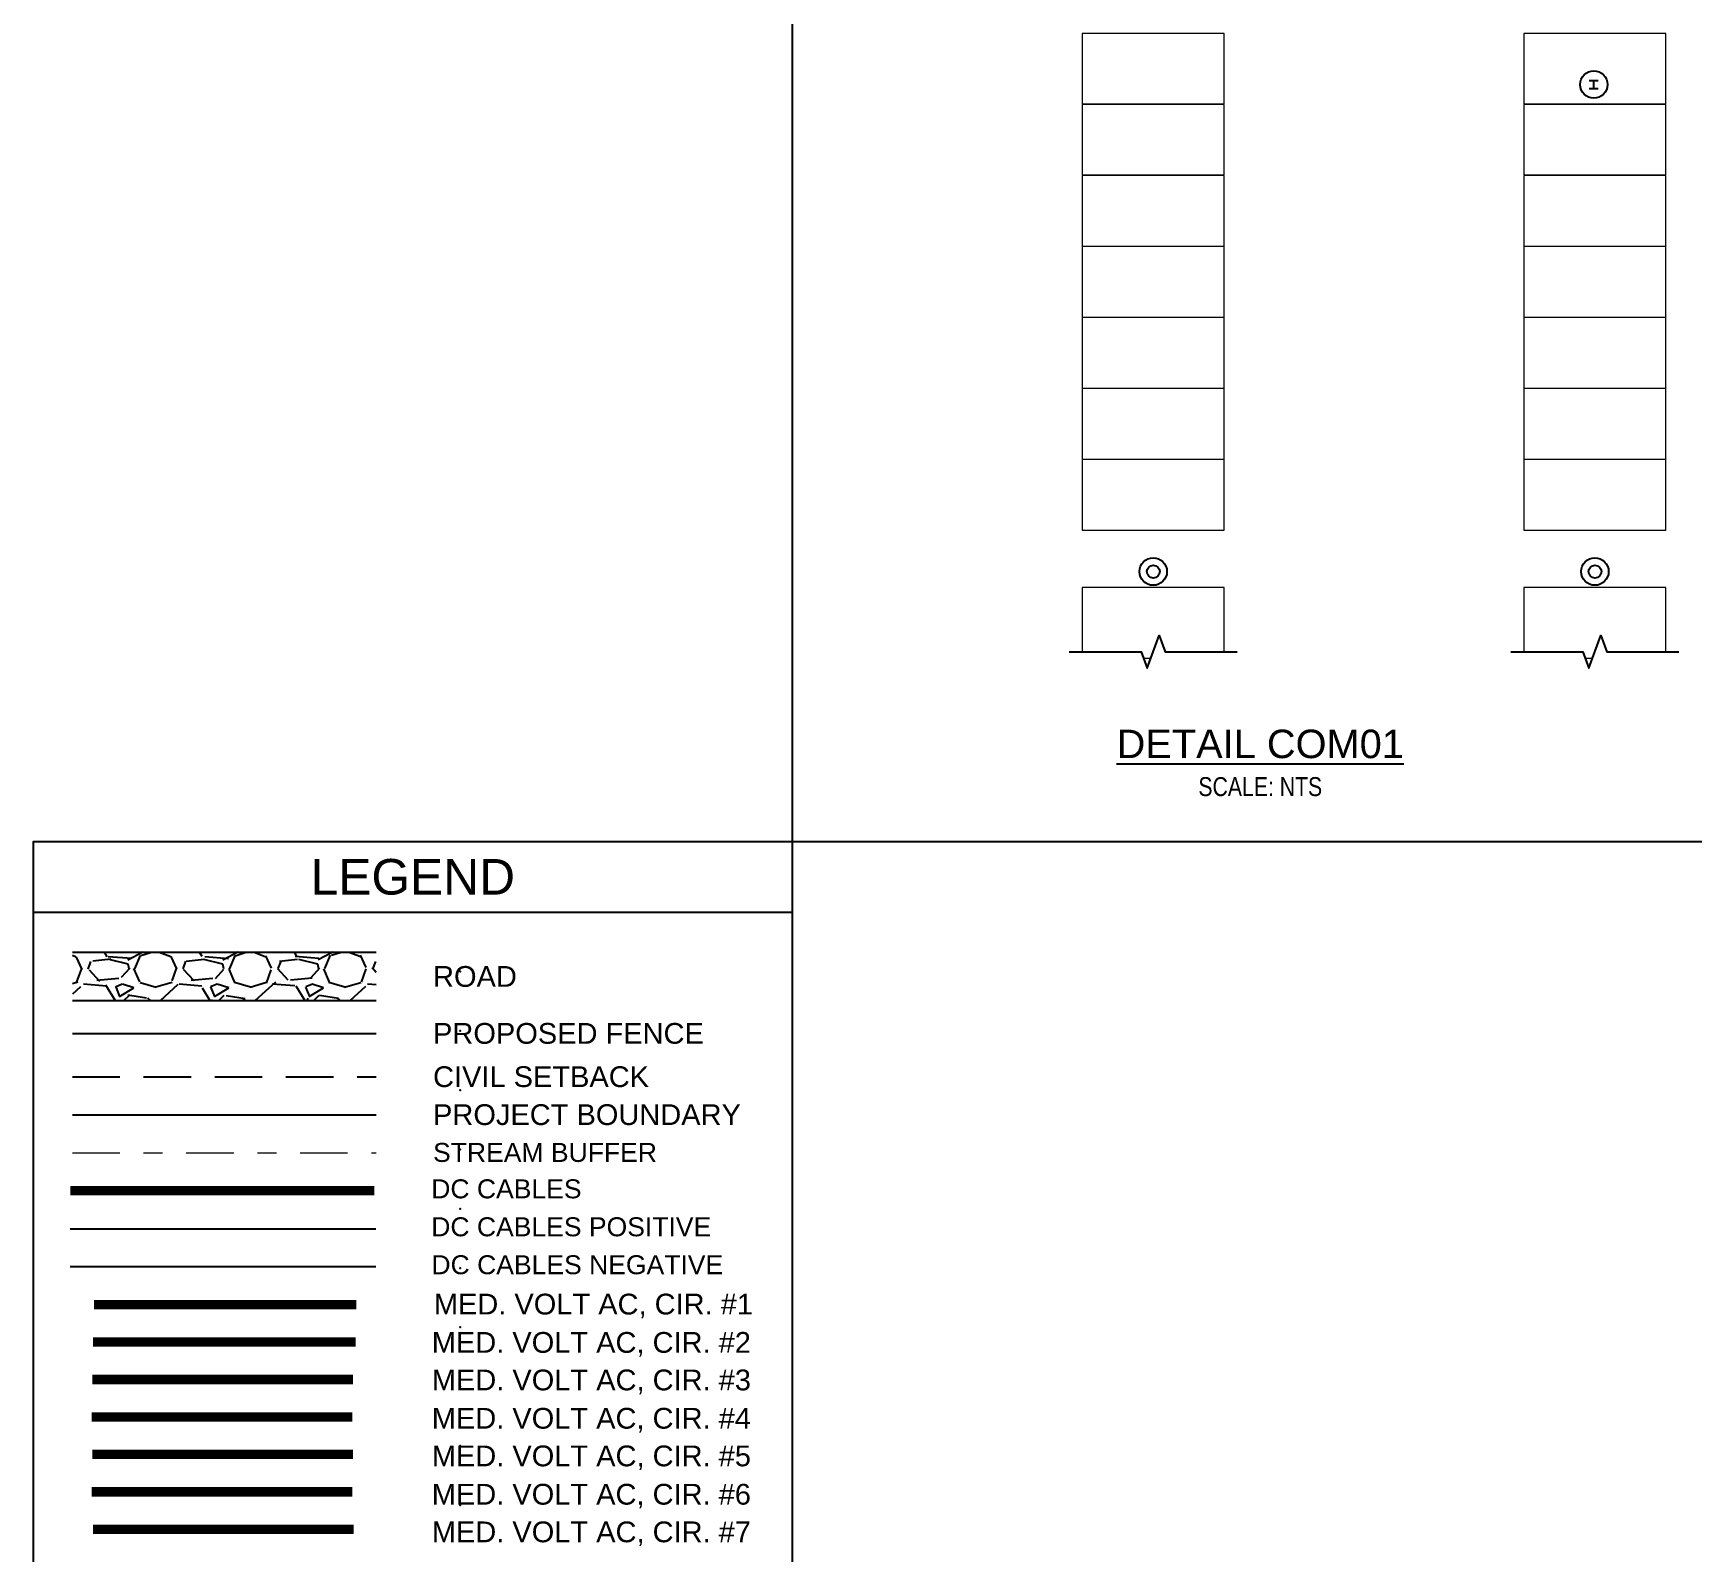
# Model space of a CAD drawing. Header units: feet. Extents: x -17 to 646, y -41 to 598.
# Drawn here: x -4 to 4.74, y -3.75 to 4.26 of the extents above; entities that cross this region are included whole.
import ezdxf
from ezdxf.lldxf.tags import DXFTag

# ---------------------------------------------------------------- set-up
doc = ezdxf.new("R2010")
doc.units = ezdxf.units.FT
doc.header["$MEASUREMENT"] = 0
doc.linetypes.add('DASHDOT2', pattern=[0.5, 0.25, -0.125, 0, -0.125])
doc.linetypes.add('DASHED2', pattern=[0.375, 0.25, -0.125])
for name, color, linetype in [('C-FENCE', 92, 'FENCELINE1'), ('C-ROAD', 1, 'Continuous'), ('C-ROAD-HATCH', 252, 'Continuous'), ('G-ANNO-TEXT', 1, 'Continuous'), ('PV-CABL-MV1', 170, 'MV ROUTING #1'), ('PV-CABL-MV2', 80, 'MV ROUTING #2'), ('PV-CABL-MV3', 210, 'MV ROUTING #3'), ('PV-CABL-MV4', 10, 'MV ROUTING #4'), ('PV-CABL-MV5', 130, 'MV ROUTING #5'), ('PV-CABL-MV6', 190, 'MV ROUTING #6'), ('PV-CABL-MV7', 80, 'MV ROUTING #7'), ('PV-DC-CABL-UG+', 6, 'DC+'), ('PV-DC-CABL-UG-', 6, 'DC-'), ('PVcase PV Area', 30, 'Continuous')]:
    doc.layers.add(name, color=color, linetype=linetype)
for name, color, linetype, lineweight in [('E-MODULE', 253, 'Continuous', 0), ('E-TRACER-EQMPT', 252, 'Continuous', 0), ('E-TRACKER MOTOR', 252, 'Continuous', 0), ('EX-BUFFER', 5, 'DASHDOT2', 9)]:
    doc.layers.add(name, color=color, linetype=linetype, lineweight=lineweight)
doc.layers.add('G-NPLT', color=67, linetype='Continuous', plot=False)
doc.layers.add('PV-DC-CABL-UG', color=6, linetype='DC', true_color=0xff00ff)
doc.styles.add('NEI-A', font='arial.ttf')
tags = doc.linetypes.add('DC', pattern='A,0.176989,-0.049113,["DC",NEI-A,S=0.1,R=0,X=0,Y=-0.05],-0.250887,0.176989', length=0.653978).pattern_tags.tags
tags[6] = DXFTag(74, 10)
tags = doc.linetypes.add('DC+', pattern='A,0.176989,-0.049113,["DC+",NEI-A,S=0.1,R=0,X=0,Y=-0.05],-0.049113,-0.250887,0.176989', length=0.7030909999999999).pattern_tags.tags
tags[6] = DXFTag(74, 10)
tags = doc.linetypes.add('DC-', pattern='A,0.176989,-0.049113,["DC-",NEI-A,S=0.1,R=0,X=0,Y=-0.05],-0.049113,-0.250887,0.176989', length=0.7030909999999999).pattern_tags.tags
tags[6] = DXFTag(74, 10)
doc.linetypes.add('FENCELINE1', pattern='A,0.25,-0.1,[133,ltypeshp.shx,S=0.1,R=0,X=-0.1,Y=0],-0.1,1', length=1.45)
doc.linetypes.add('MV ROUTING #1', pattern='A,1,-0.25,0,0.1,-0.25,["MV1",NEI-A,S=0.5,R=0,X=0,Y=-0.2],-1.5', length=3.1)
doc.linetypes.add('MV ROUTING #2', pattern='A,1,-0.25,0,0.1,-0.25,["MV2",NEI-A,S=0.5,R=0,X=0,Y=-0.2],-1.5', length=3.1)
doc.linetypes.add('MV ROUTING #3', pattern='A,1,-0.25,0,0.1,-0.25,["MV3",NEI-A,S=0.5,R=0,X=0,Y=-0.2],-1.5', length=3.1)
doc.linetypes.add('MV ROUTING #4', pattern='A,1,-0.25,0,0.1,-0.25,["MV4",NEI-A,S=0.5,R=0,X=0,Y=-0.2],-1.5', length=3.1)
doc.linetypes.add('MV ROUTING #5', pattern='A,1,-0.25,0,0.1,-0.25,["MV5",NEI-A,S=0.5,R=0,X=0,Y=-0.2],-1.5', length=3.1)
doc.linetypes.add('MV ROUTING #6', pattern='A,1,-0.25,0,0.1,-0.25,["MV6",NEI-A,S=0.5,R=0,X=0,Y=-0.2],-1.5', length=3.1)
tags = doc.linetypes.add('MV ROUTING #7', pattern='A,1,-0.25,0,0.1,-0.25,["MV7",NEI-A,S=0.5,R=0,X=0,Y=-0.2],-1.5', length=3.1).pattern_tags.tags
tags[12] = DXFTag(74, 10)

# ---------------------------------------------------------------- blocks, each defined once
blk = doc.blocks.new('*U37')
blk.add_lwpolyline([(-2, -11.62), (2, -11.62), (2, 0), (-2, 0)], close=True)
blk.add_lwpolyline([(-2, -0.3699999999999992), (2, -0.3699999999999992)])
at = {"layer": 'G-NPLT'}
for p in [(0.25, -0.6824999999999992), (0.25, -0.9949999999999992), (0.25, -1.307499999999999), (0.25, -1.619999999999999), (0.25, -1.932499999999999), (0.25, -2.244999999999999), (0.25, -2.557499999999999), (0.25, -2.869999999999999), (0.25, -3.182499999999999), (0.25, -3.494999999999999), (0.25, -3.807499999999999), (0.25, -4.119999999999999), (0.25, -4.432499999999999), (0.25, -4.744999999999999), (0.25, -5.057499999999999), (0.25, -5.369999999999999), (0.25, -5.682499999999999), (0.25, -5.994999999999999), (0.25, -6.307499999999999), (0.25, -6.619999999999999), (0.25, -6.932499999999999), (0.25, -7.244999999999999), (0.25, -7.557499999999999), (0.25, -7.869999999999999), (0.25, -8.1825), (0.25, -8.495), (0.25, -8.8075), (0.25, -9.12), (0.25, -9.4325), (0.25, -9.745), (0.25, -10.0575), (0.25, -10.37), (0.25, -10.6825), (0.25, -10.995), (0.25, -11.3075), (0.25, -11.62)]:
    blk.add_point(p, dxfattribs=at)
at = {"layer": 'G-ANNO-TEXT', "insert": (0, -0.1849999999999996), "char_height": 0.1875, "attachment_point": 5, "style": 'NEI-A'}
blk.add_mtext_dynamic_manual_height_columns('LEGEND', width=3.607447826231223, gutter_width=0.625, heights=[0], dxfattribs=at)

msp = doc.modelspace()

# ---------------------------------------------------------------- hatches: boundary and pattern name
at = {"layer": 'C-ROAD-HATCH'}
h = msp.add_hatch(dxfattribs=at)
h.set_pattern_fill('GRAVEL', color=256, scale=0.5)
h.set_pattern_definition([(228.012787504, (-36.99838849161178, -34.17251725897473), (-4.000000000000031, -4.500000000000002), [0.067268, -6.659544023536849]), (184.969740728, (-37.04338849161178, -34.22251725897473), (5.999999999999988, 0.5000000000000175), [0.115434, -11.427962380615]), (132.510447078, (-37.15838849161177, -34.23251725897473), (5.000000000000059, -5.499999999999932), [0.08139400000000001, -8.05801629804985]), (267.273689006, (-37.35338849161178, -34.35751725897473), (0.5000000000000121, 10.00000000000001), [0.1051189999999997, -10.40677902081446]), (292.833654178, (-37.35838849161178, -34.46251725897473), (-2.499999999999994, 6.000000000000014), [0.1030774999999997, -10.20468656404411]), (357.273689006, (-37.31838849161178, -34.55751725897473), (-10.00000000000001, 0.5000000000000128), [0.1051189999999997, -10.40677902081446]), (37.6942404667, (-37.21338849161178, -34.56251725897473), (-6.499999999999999, -4.999999999999987), [0.1390145, -13.762424274458]), (72.2553283749, (-37.10338849161178, -34.47751725897473), (3.500000000000014, 11), [0.1312439999999993, -12.99316074840666]), (121.429565615, (-37.06338849161178, -34.35251725897473), (-4.00000000000001, 6.499999999999994), [0.105475, -10.4420365548645]), (175.236358309, (-37.11838849161177, -34.26251725897473), (5.499999999999992, -0.500000000000019), [0.120416, -5.90038128939615]), (222.397437798, (-37.23838849161177, -34.25251725897473), (-5.999999999999981, -5.499999999999986), [0.155724, -15.41668750239745]), (138.814074834, (-36.85838849161178, -34.36251725897473), (-3.500000000000016, 3), [0.05315049999999983, -5.261922406367328]), (171.46923439, (-36.89838849161178, -34.32751725897473), (6.499999999999999, -0.9999999999999976), [0.1011185, -10.0107557080785]), (225, (-36.99838849161178, -34.31251725897473), (-5.551115123125783e-17, -0.4999999999999665), [0.0707105, -0.63639628118655]), (203.198590514, (-37.03338849161177, -34.25251725897473), (2.499999999999995, 0.9999999999999877), [0.038079, -3.76980755293195]), (291.801409486, (-37.06838849161178, -34.26751725897473), (-0.499999999999842, 1.500000000000051), [0.0538515, -2.63873090356725]), (30.96375653209999, (-37.04838849161177, -34.31751725897473), (1.500000000000027, 0.9999999999999898), [0.0874645, -2.82801144742265]), (161.565051177, (-36.97338849161178, -34.27251725897473), (1.000000000000006, -0.4999999999999883), [0.06324549999999968, -1.517893330084195]), (16.389540334, (-37.35838849161178, -34.26751725897473), (4.999999999999983, 1.500000000000022), [0.0886, -8.7714225733347]), (70.3461759419, (-37.27338849161178, -34.24251725897473), (-2.00000000000061, -5.500000000001698), [0.0743305, -7.3587038736595]), (293.198590514, (-36.97338849161178, -34.17251725897473), (-0.9999999999999852, 2.499999999999996), [0.0761575, -3.73172905293195]), (343.610459666, (-36.94338849161178, -34.24251725897473), (-4.999999999999983, 1.500000000000022), [0.08859999999999967, -8.771422573334457]), (339.44395478, (-37.35838849161178, -34.57751725897473), (-2.500000000000018, 1.000000000000012), [0.08543999999999967, -4.186561872658729]), (294.775140569, (-37.27838849161178, -34.60751725897473), (-2.500000000000003, 5.500000000000001), [0.071589, -7.087321531638]), (66.8014094864, (-36.96838849161178, -34.67251725897473), (0.9999999999999906, 2.499999999999985), [0.0761575, -3.73172905293195]), (17.3540246363, (-36.93838849161178, -34.60251725897473), (-6.499999999999988, -1.999999999999981), [0.0838155, -8.29771180712]), (69.44395478040002, (-37.21338849161178, -34.67251725897473), (-1.000000000000004, -2.499999999999977), [0.04271999999999983, -4.229281872658729]), (101.309932474, (-36.99838849161178, -34.67251725897473), (-0.4999999999999819, 2.000000000000006), [0.025495, -2.5240147567964]), (165.963756532, (-37.00338849161177, -34.64751725897473), (1.499999999999979, -0.5000000000000007), [0.1030775, -1.95847531280885]), (186.009005957, (-37.10338849161178, -34.62251725897473), (5.000000000000023, 0.4999999999999916), [0.095525, -9.456961587271401]), (303.690067526, (-37.04838849161177, -34.36251725897473), (-0.4999999999999936, 0.9999999999999929), [0.07211099999999966, -1.730664637731995]), (353.157226587, (-37.00838849161178, -34.42251725897473), (8.500000000000007, -1.000000000000026), [0.125897, -12.46378131201415]), (60.9453959009, (-36.88338849161178, -34.43751725897473), (-1.999999999999988, -3.499999999999988), [0.051478, -5.0963370704935]), (90, (-36.85838849161178, -34.39251725897473), (-0.4999999999999999, 0.5), [0.03, -0.47]), (120.256437164, (-37.11338849161177, -34.60751725897473), (2.000000000000004, -3.500000000000004), [0.069462, -6.876759994724901]), (48.01278750420001, (-37.14838849161178, -34.54751725897473), (4, 4.499999999999988), [0.134536, -6.592276023536849]), (0, (-37.05838849161178, -34.44751725897473), (0.5, 0.5), [0.13, -0.37]), (325.3048464690001, (-36.92838849161178, -34.44751725897473), (5.000000000000069, -3.499999999999913), [0.07905699999999967, -7.826637150420979]), (254.054604099, (-36.86338849161177, -34.49251725897473), (-0.5000000000000189, -2.000000000000002), [0.072801, -3.56725394464025]), (207.645975364, (-36.88338849161178, -34.56251725897473), (-9.499999999999975, -5.000000000000024), [0.1185325, -11.7347370911297]), (175.42607874, (-36.98838849161177, -34.61751725897473), (-6.499999999999977, 0.5000000000000007), [0.1253995, -12.41453670398445])])
h.paths.add_polyline_path([(-2.193381967389911, -0.5812485680290607), (-3.793381967389905, -0.5812485680290749), (-3.793381967389905, -0.8376610362922179), (-2.193381967389911, -0.8376610362921966)])

# ---------------------------------------------------------------- linework, layer by layer
at = {"linetype": 'Continuous'}
for points in [[(1.457518534884024, 1.002234478898284), (1.837875863637926, 1.002234478898284), (1.869125863637926, 0.9163758095403267), (1.931625863637926, 1.088093148256242), (1.962875863637926, 1.002234478898284), (2.343233192391828, 1.002234478898284)], [(3.784371334884028, 1.002234478898284), (4.164728663637931, 1.002234478898284), (4.195978663637931, 0.9163758095403267), (4.258478663637931, 1.088093148256242), (4.289728663637931, 1.002234478898284), (4.670085992391833, 1.002234478898284)]]:
    msp.add_lwpolyline(points, dxfattribs=at)
at = {"layer": 'C-FENCE', "ltscale": 0.3}
msp.add_lwpolyline([(-3.793381967389905, -1.00945480216064), (-2.193381967389911, -1.00945480216064)], dxfattribs=at)
at = {"layer": 'C-ROAD', "flags": 128}
for points in [[(-3.793381967389905, -0.5812485680290749), (-2.193381967389911, -0.5812485680290962)], [(-2.193381967389911, -0.8376610362921824), (-3.793381967389905, -0.8376610362922179)]]:
    msp.add_lwpolyline(points, dxfattribs=at)
at = {"layer": 'Defpoints', "color": 5}
msp.add_lwpolyline([(0, 20.5), (31, 20.5), (31, 0), (0, 0)], close=True, dxfattribs=at)
at = {"layer": 'E-MODULE'}
for points in [[(2.273739063637947, 4.259995078898093), (1.527012663637947, 4.259995078898093), (1.527012663637947, 3.888298678898092), (2.273739063637947, 3.888298678898092), (2.273739063637947, 4.259995078898093)], [(4.600591863637952, 4.259995078898093), (3.853865463637952, 4.259995078898093), (3.853865463637952, 3.888298678898092), (4.600591863637952, 3.888298678898092), (4.600591863637952, 4.259995078898093)], [(2.273739063637947, 3.885798478898089), (1.527012663637947, 3.885798478898089), (1.527012663637947, 3.514102078898087), (2.273739063637947, 3.514102078898087), (2.273739063637947, 3.885798478898089)], [(4.600591863637952, 3.885798478898089), (3.853865463637952, 3.885798478898089), (3.853865463637952, 3.514102078898087), (4.600591863637952, 3.514102078898087), (4.600591863637952, 3.885798478898089)], [(2.273739063637947, 3.511601878898084), (1.527012663637947, 3.511601878898084), (1.527012663637947, 3.139905478898083), (2.273739063637947, 3.139905478898083), (2.273739063637947, 3.511601878898084)], [(4.600591863637952, 3.511601878898084), (3.853865463637952, 3.511601878898084), (3.853865463637952, 3.139905478898083), (4.600591863637952, 3.139905478898083), (4.600591863637952, 3.511601878898084)], [(2.273739063637947, 3.137405278898079), (1.527012663637947, 3.137405278898079), (1.527012663637947, 2.765708878898078), (2.273739063637947, 2.765708878898078), (2.273739063637947, 3.137405278898079)], [(4.600591863637952, 3.137405278898079), (3.853865463637952, 3.137405278898079), (3.853865463637952, 2.765708878898078), (4.600591863637952, 2.765708878898078), (4.600591863637952, 3.137405278898079)], [(2.273739063637947, 2.763208678898074), (1.527012663637947, 2.763208678898074), (1.527012663637947, 2.391512278898073), (2.273739063637947, 2.391512278898073), (2.273739063637947, 2.763208678898074)], [(4.600591863637952, 2.763208678898074), (3.853865463637952, 2.763208678898074), (3.853865463637952, 2.391512278898073), (4.600591863637952, 2.391512278898073), (4.600591863637952, 2.763208678898074)], [(2.273739063637947, 2.38901207889807), (1.527012663637947, 2.38901207889807), (1.527012663637947, 2.017315678898068), (2.273739063637947, 2.017315678898068), (2.273739063637947, 2.38901207889807)], [(4.600591863637952, 2.38901207889807), (3.853865463637952, 2.38901207889807), (3.853865463637952, 2.017315678898068), (4.600591863637952, 2.017315678898068), (4.600591863637952, 2.38901207889807)], [(2.273739063637947, 2.014815478898065), (1.527012663637947, 2.014815478898065), (1.527012663637947, 1.643119078898064), (2.273739063637947, 1.643119078898064), (2.273739063637947, 2.014815478898065)], [(4.600591863637952, 2.014815478898065), (3.853865463637952, 2.014815478898065), (3.853865463637952, 1.643119078898064), (4.600591863637952, 1.643119078898064), (4.600591863637952, 2.014815478898065)], [(2.273739063637947, 1.340594878898283), (1.527012663637947, 1.340594878898283), (1.527012663637947, 1.002234478898284)], [(2.273739063637947, 1.002234478898284), (2.273739063637947, 1.340594878898283)], [(4.600591863637952, 1.340594878898283), (3.853865463637952, 1.340594878898283), (3.853865463637952, 1.002234478898284)], [(4.600591863637952, 1.002234478898284), (4.600591863637952, 1.340594878898283)], [(1.850009175367425, 0.9688984788982822), (1.888242551908426, 0.9688984788982822)], [(4.17686197536743, 0.9688984788982822), (4.215095351908431, 0.9688984788982822)]]:
    msp.add_lwpolyline(points, dxfattribs=at)
at = {"layer": 'E-TRACER-EQMPT', "lineweight": 25}
msp.add_circle((4.221811562719743, 3.990390179816259), 0.07208910091797804, dxfattribs=at)
at = {"layer": 'E-TRACER-EQMPT', "transparency": 33554559}
for points in [[(4.196392863637946, 4.01580887889828), (4.196392863637946, 4.00580807889828), (4.246396863637948, 4.01580887889828)], [(4.196392863637946, 4.00580807889828), (4.246396863637948, 4.01580887889828), (4.246396863637948, 4.00580807889828)], [(4.196392863637946, 3.97413887889828), (4.196392863637946, 3.96413807889828), (4.246396863637948, 3.97413887889828)], [(4.196392863637946, 3.96413807889828), (4.246396863637948, 3.97413887889828), (4.246396863637948, 3.96413807889828)], [(4.226395263637947, 4.01080847889828), (4.216394463637947, 4.01080847889828), (4.226395263637947, 3.96913847889828)], [(4.216394463637947, 4.01080847889828), (4.226395263637947, 3.96913847889828), (4.216394463637947, 3.96913847889828)]]:
    msp.add_solid(points, dxfattribs=at)
at = {"layer": 'E-TRACKER MOTOR', "lineweight": 25}
for centre, radius in [((1.900792564555985, 1.42435157981631), 0.07208910091803666), ((4.22764536455599, 1.42435157981631), 0.07208910091803666), ((1.900792566164846, 1.424351581425192), 0.0337527025268952), ((4.22764536616485, 1.424351581425192), 0.0337527025268952)]:
    msp.add_circle(centre, radius, dxfattribs=at)
at = {"layer": 'EX-BUFFER', "flags": 128}
msp.add_lwpolyline([(-3.793381967389905, -1.637661036292229), (-2.193381967389911, -1.637661036292229)], dxfattribs=at)
at = {"layer": 'G-ANNO-TEXT', "linetype": 'DASHED2'}
msp.add_lwpolyline([(-3.793381967389905, -1.237661036292224), (-2.193381967389911, -1.237661036292224)], dxfattribs=at)
at = {"layer": 'PV-CABL-MV1', "linetype": 'MV ROUTING #1', "ltscale": 0.15, "const_width": 0.05}
msp.add_lwpolyline([(-3.680506315928028, -2.437661036292241), (-2.29807523940994, -2.437836701024764)], dxfattribs=at)
at = {"layer": 'PV-CABL-MV2', "linetype": 'MV ROUTING #2', "ltscale": 0.15, "const_width": 0.05}
msp.add_lwpolyline([(-3.684307383471491, -2.634959950841633), (-2.301876306953403, -2.635135615574157)], dxfattribs=at)
at = {"layer": 'PV-CABL-MV3', "linetype": 'MV ROUTING #3', "ltscale": 0.15, "const_width": 0.05}
msp.add_lwpolyline([(-3.688108451014955, -2.832258865391026), (-2.31513724631975, -2.83243453012355)], dxfattribs=at)
at = {"layer": 'PV-CABL-MV4', "linetype": 'MV ROUTING #4', "ltscale": 0.15, "const_width": 0.05}
msp.add_lwpolyline([(-3.69121553825903, -3.029558467854905), (-2.318244333563825, -3.029734132587429)], dxfattribs=at)
at = {"layer": 'PV-CABL-MV5', "linetype": 'MV ROUTING #5', "ltscale": 0.15, "const_width": 0.05}
msp.add_lwpolyline([(-3.688108451014955, -3.226858865391023), (-2.31513724631975, -3.227034530123547)], dxfattribs=at)
at = {"layer": 'PV-CABL-MV6', "linetype": 'MV ROUTING #6', "ltscale": 0.15, "const_width": 0.05}
msp.add_lwpolyline([(-3.69121553825903, -3.424158467854902), (-2.318244333563825, -3.424334132587425)], dxfattribs=at)
at = {"layer": 'PV-CABL-MV7', "linetype": 'MV ROUTING #7', "ltscale": 0.15, "const_width": 0.05}
msp.add_lwpolyline([(-3.684307383471491, -3.621459351718421), (-2.311336178776287, -3.621635016450945)], dxfattribs=at)
at = {"layer": 'PV-DC-CABL-UG', "ltscale": 0.8, "const_width": 0.05}
msp.add_lwpolyline([(-3.804961689560912, -1.837746905392578), (-2.203220689880908, -1.837746905392578)], dxfattribs=at)
at = {"layer": 'PV-DC-CABL-UG+', "ltscale": 0.8}
msp.add_lwpolyline([(-3.804961689560912, -2.037746905392581), (-2.19503831043906, -2.037746905392581)], dxfattribs=at)
at = {"layer": 'PV-DC-CABL-UG-', "ltscale": 0.8}
msp.add_lwpolyline([(-3.804961689560912, -2.237746905392584), (-2.19503831043906, -2.237746905392584)], dxfattribs=at)
at = {"layer": 'PVcase PV Area', "ltscale": 0.025}
msp.add_lwpolyline([(-3.793381967389905, -1.437661036292226), (-2.193381967389911, -1.437661036292226)], dxfattribs=at)

# ---------------------------------------------------------------- block references
at = {"layer": 'G-ANNO-TEXT'}
msp.add_blockref('*U37', (-2, 0), dxfattribs=at)

# ---------------------------------------------------------------- texts
at = {"layer": 'G-ANNO-TEXT', "style": 'NEI-A'}
for s, width, insert, char_height, attachment_point in [('{\\H0.6x;\\LDETAIL COM01\\P\\H0.66667x;\\W0.8;\\lSCALE: NTS}', 1.477841064120055, (2.464491259394549, 0.4158592703113726), 0.2500000000000001, 5), ('MED. VOLT AC, CIR. #1 ', 1.805758388845735, (-1.889290777668975, -2.445182036143194), 0.1094, 4), ('MED. VOLT AC, CIR. #2 ', 1.805758388845735, (-1.900141639955962, -2.647161367402745), 0.1094, 4), ('MED. VOLT AC, CIR. #3 ', 1.834225141119934, (-1.899999999999977, -2.84491143464156), 0.1094, 4), ('MED. VOLT AC, CIR. #4 ', 1.834225141119934, (-1.900141639955962, -3.046892729167027), 0.1094, 4), ('MED. VOLT AC, CIR. #5 ', 1.834225141119934, (-1.899999999999977, -3.245154632638588), 0.1094, 4), ('MED. VOLT AC, CIR. #6 ', 1.834225141119934, (-1.900141639955962, -3.447135927164055), 0.1094, 4), ('MED. VOLT AC, CIR. #7 ', 1.816433800586257, (-1.899999999999977, -3.645397830635616), 0.1094, 4)]:
    msp.add_mtext_dynamic_manual_height_columns(s, width=width, gutter_width=0.546875, heights=[0], dxfattribs=dict(at, insert=insert, char_height=char_height, attachment_point=attachment_point))
at = {"layer": 'G-ANNO-TEXT', "attachment_point": 4, "style": 'NEI-A'}
for s, insert, char_height, width in [('ROAD', (-1.8933819673899, -0.7094548021606499), 0.1094, 5.035966917302644), ('PROPOSED FENCE', (-1.8933819673899, -1.009454802160647), 0.1094, 5.035966917302644), ('CIVIL SETBACK', (-1.8933819673899, -1.237627158663607), 0.1094, 1.832013685846802), ('PROJECT BOUNDARY', (-1.8933819673899, -1.437627158529111), 0.1094, 1.62179604638472), ('STREAM BUFFER', (-1.8933819673899, -1.636693738579346), 0.1, 1.62179604638472), ('DC CABLES', (-1.902897204810046, -1.828485452744886), 0.1, 1.759640032317102), ('DC CABLES POSITIVE', (-1.902897204810046, -2.028485452744889), 0.1, 1.759640032317102), ('DC CABLES NEGATIVE', (-1.901878590050515, -2.228485452744891), 0.1, 1.759640032317102)]:
    msp.add_mtext(s, dxfattribs=dict(at, insert=insert, char_height=char_height, width=width))

doc.saveas('drawing.dxf')
